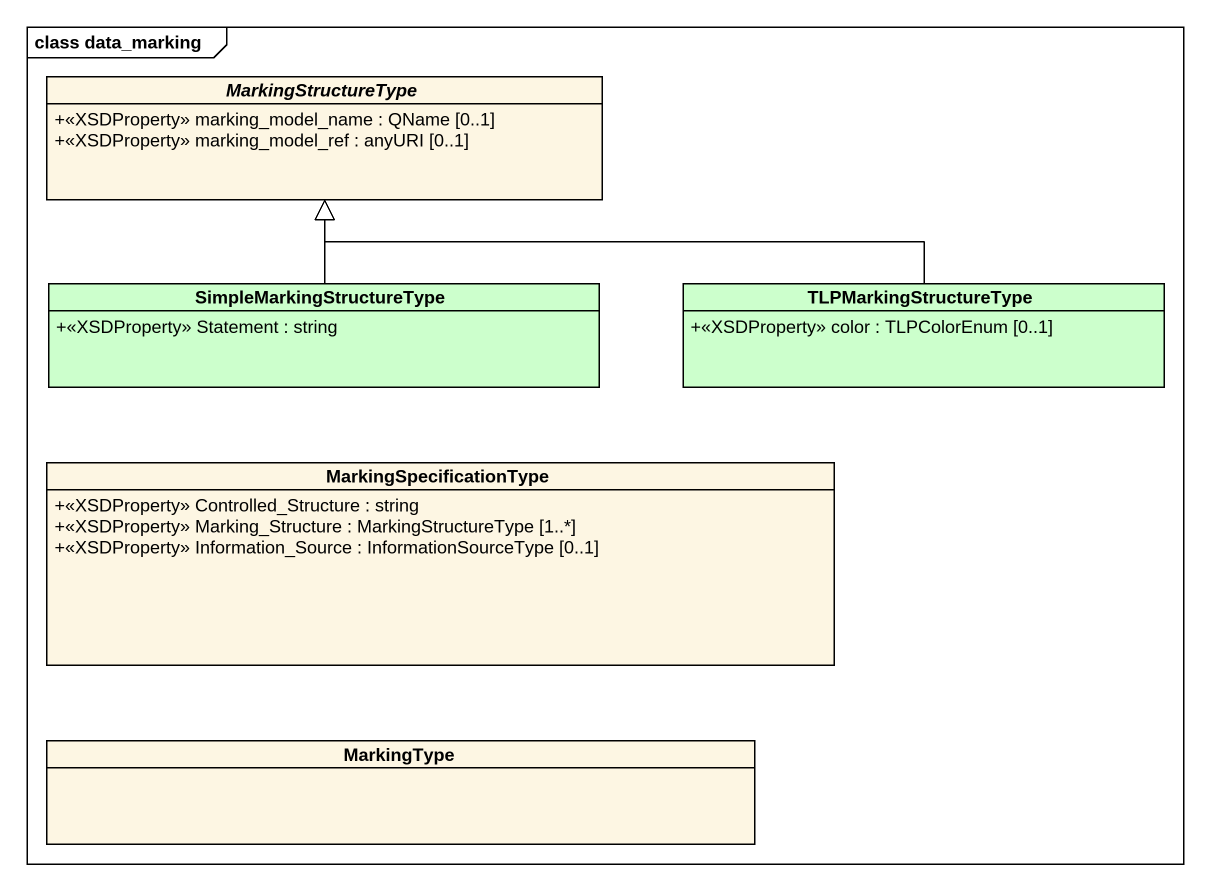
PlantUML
@startuml
mainframe class data_marking
hide circle
hide empty members
skinparam classAttributeIconSize 0
abstract class MarkingStructureType {
  +<<XSDProperty>> marking_model_name : QName [0..1]
  +<<XSDProperty>> marking_model_ref : anyURI [0..1]
}
class SimpleMarkingStructureType #CCFFCC {
  +<<XSDProperty>> Statement : string
}
class TLPMarkingStructureType #CCFFCC {
  +<<XSDProperty>> color : TLPColorEnum [0..1]
}
class MarkingSpecificationType {
  +<<XSDProperty>> Controlled_Structure : string
  +<<XSDProperty>> Marking_Structure : MarkingStructureType [1..*]
  +<<XSDProperty>> Information_Source : InformationSourceType [0..1]
}
class MarkingType
SimpleMarkingStructureType -up-|> MarkingStructureType
TLPMarkingStructureType -left-|> MarkingStructureType
@enduml
